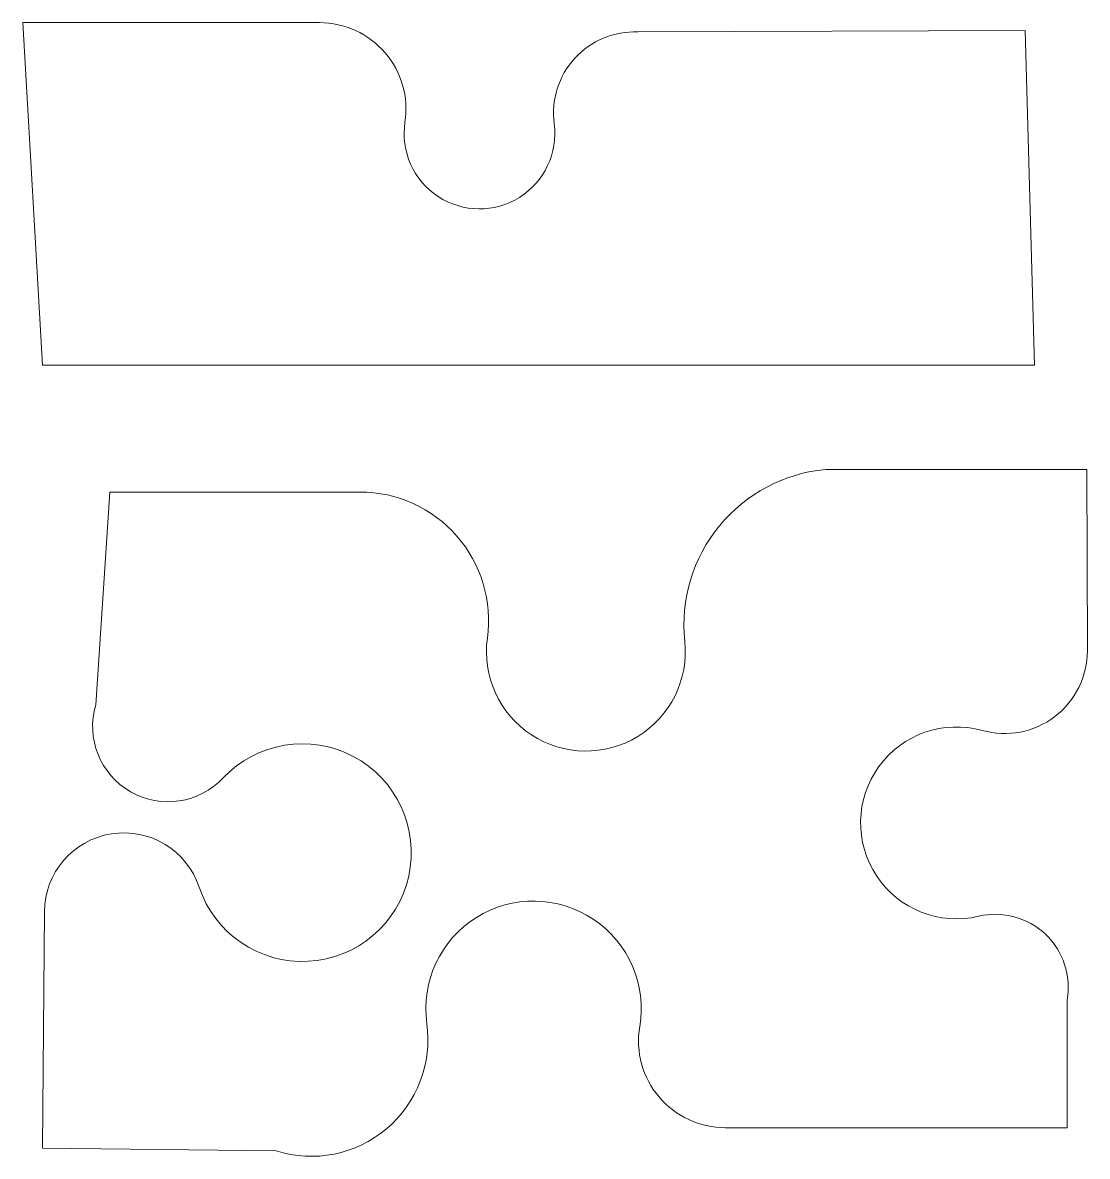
# Model space of a CAD drawing. Header units: inches. Extents: x -6.7 to 3.5, y -3.6 to 7.3.
import ezdxf

# ---------------------------------------------------------------- set-up
doc = ezdxf.new("R2010")
doc.units = ezdxf.units.IN
doc.header["$MEASUREMENT"] = 0
doc.layers.get('0').update_dxf_attribs({"lineweight": 0})

msp = doc.modelspace()

# ---------------------------------------------------------------- linework, layer by layer
at = {"color": 7, "linetype": 'Continuous', "lineweight": 0, "flags": 128}
for points in [[(-6.69, 7.279), (-3.847, 7.279, -0.459157), (-3.029, 6.326, 1.15145), (-1.6, 6.311, -0.465489), (-0.796, 7.19), (2.91, 7.204), (3, 4), (-6.5, 4)], [(-5.857, 2.784), (-3.46, 2.784, -0.454678), (-2.24, 1.385, 1.128284), (-0.349, 1.355, -0.417905), (1, 3), (3.5, 3), (3.506, 1.266, -0.497411), (2.5, 0.5, 1.28993), (2.464, -1.279, -0.539717), (3.312, -2.083), (3.312, -3.304), (0.038, -3.304, -0.463799), (-0.781, -2.336, 1.164475), (-2.82, -2.306, -0.550262), (-4.264, -3.527), (-6.5, -3.5), (-6.482, -1.235, -0.847059), (-5, -1, 3.620727), (-4.77, 0.045, -0.788809), (-5.991, 0.745)]]:
    msp.add_lwpolyline(points, format="xyb", close=True, dxfattribs=at)

doc.saveas('drawing.dxf')
